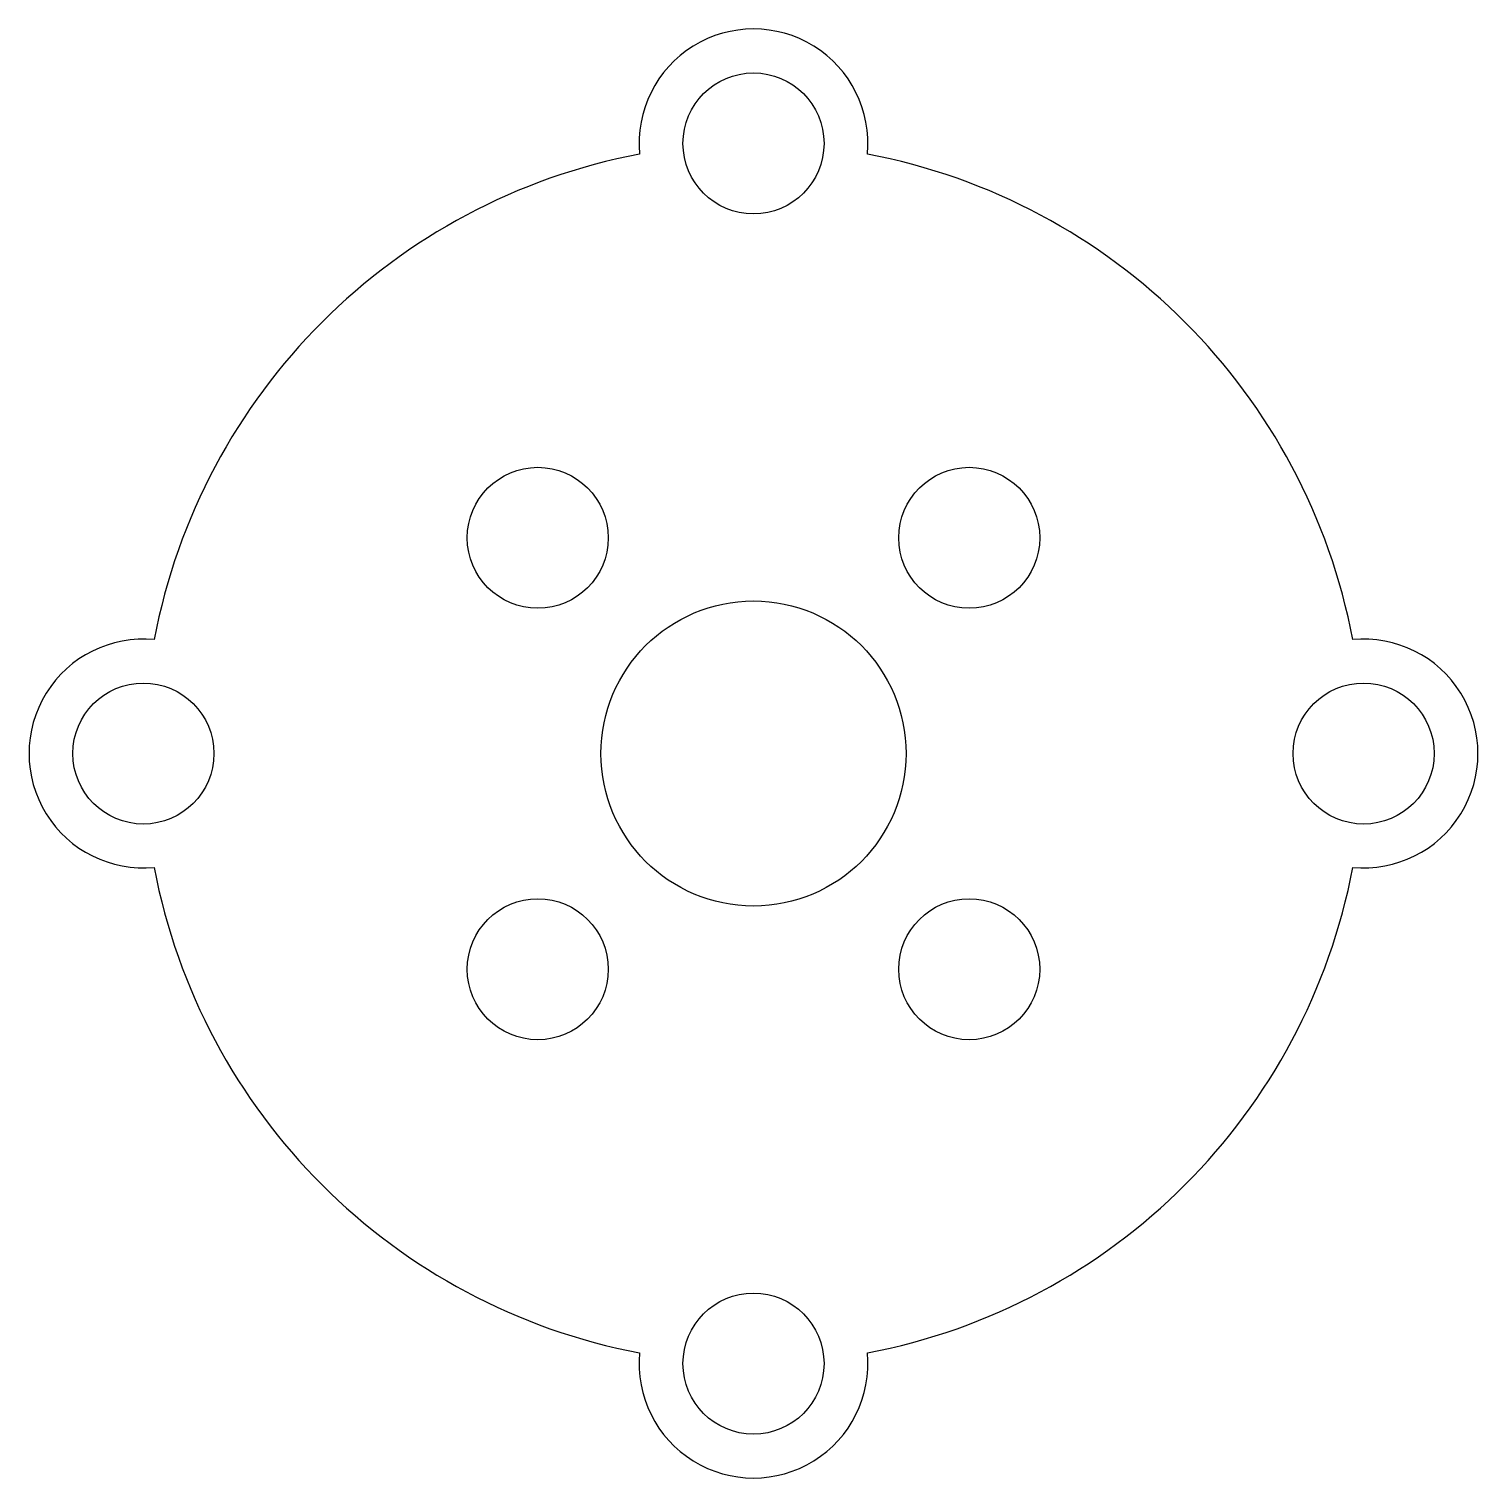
# Model space of a CAD drawing. Header units: inches. Extents: x -0.75 to 0.75, y -0.12 to 1.38.
import ezdxf

# ---------------------------------------------------------------- set-up
doc = ezdxf.new("R2010")
doc.units = ezdxf.units.IN
doc.header["$MEASUREMENT"] = 0

msp = doc.modelspace()

# ---------------------------------------------------------------- linework, layer by layer
msp.add_lwpolyline([(-0.1176, 1.2488, 0.308034), (-0.6188, 0.7475, 1.098588), (-0.6188, 0.5123, 0.308034), (-0.1176, 0.0111, 1.098588), (0.1176, 0.0111, 0.308034), (0.6188, 0.5123, 1.098588), (0.6188, 0.7475, 0.308034), (0.1176, 1.2488, 1.098588)], format="xyb", close=True)
for centre, radius in [((0, 1.2598), 0.0728), ((-0.2227, 0.8526), 0.0728), ((0.2227, 0.8526), 0.0728), ((0, 0.6299), 0.1575), ((-0.6299, 0.6299), 0.0728), ((0.6299, 0.6299), 0.0728), ((-0.2227, 0.4072), 0.0728), ((0.2227, 0.4072), 0.0728), ((0, 0), 0.0728)]:
    msp.add_circle(centre, radius)

doc.saveas('drawing.dxf')
